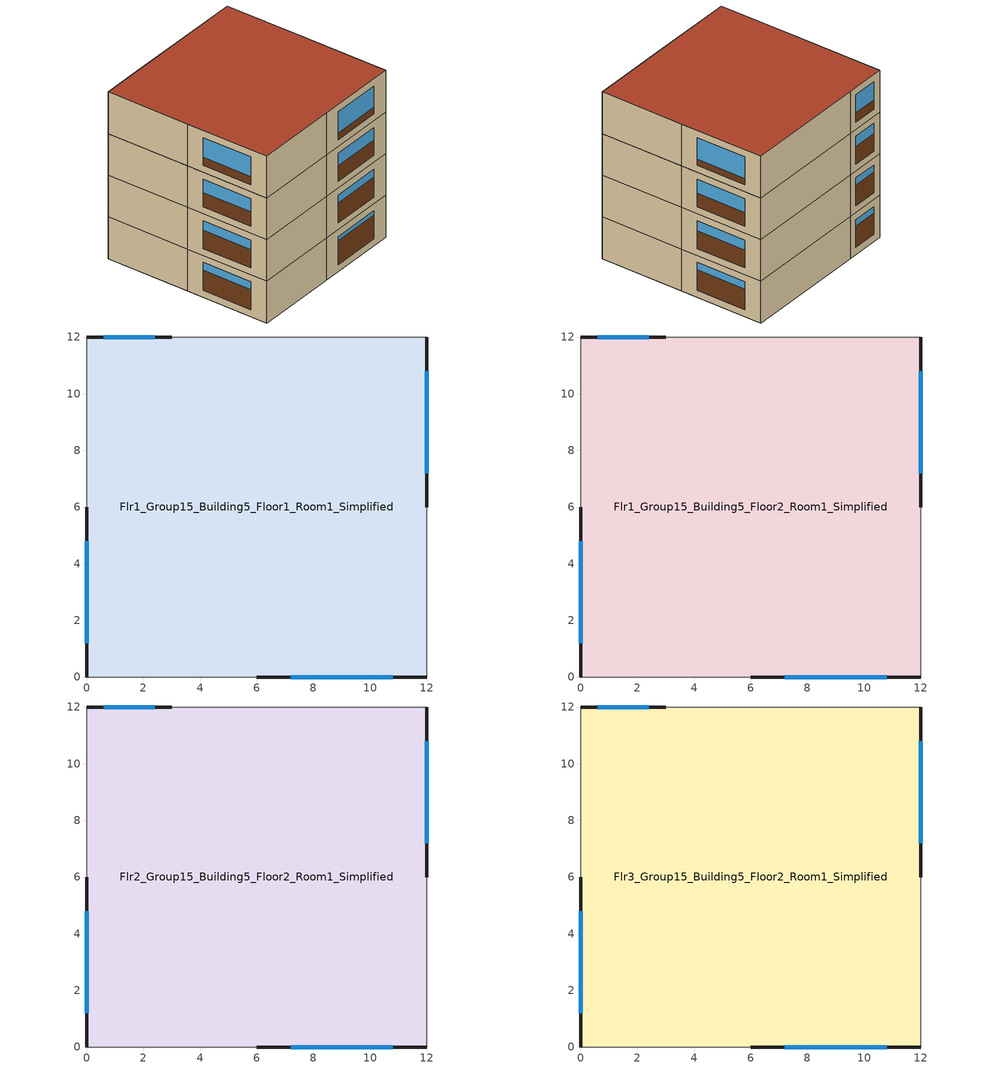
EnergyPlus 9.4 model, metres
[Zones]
Flr1_Group15_Building5_Floor1_Room1_Simplified
 floor ground (Envelope): 0,0 0,12 12,12 12,0 z0
 wall outside (Envelope): 6,0 12,0 / 12,6 12,12 / 3,12 0,12 / 0,6 0,0 z0:3
 wall adiabatic (Envelope): 0,0 6,0 / 12,0 12,6 / 12,12 3,12 / 0,12 0,6 z0:3
 window (Window): 7.2,0 10.8,0 z2.21:2.5; 12,7.2 12,10.8 z1.98:2.5; 2.4,12 0.6,12 z2.01:2.5; 0,4.8 0,1.2 z1.94:2.5
 door (Door): 7.2,0 10.8,0 z0.5:2.21; 12,7.2 12,10.8 z0.5:1.98; 2.4,12 0.6,12 z0.5:2.01; 0,4.8 0,1.2 z0.5:1.94
Flr1_Group15_Building5_Floor2_Room1_Simplified
 floor to Flr1_Group15_Building5_Floor1_Room1_Simplified (Envelope): 0,0 0,12 12,12 12,0 z3
 wall outside (Envelope): 6,0 12,0 / 12,6 12,12 / 3,12 0,12 / 0,6 0,0 z3:6
 wall adiabatic (Envelope): 0,0 6,0 / 12,0 12,6 / 12,12 3,12 / 0,12 0,6 z3:6
 window (Window): 7.2,0 10.8,0 z4.92:5.5; 12,7.2 12,10.8 z4.79:5.5; 2.4,12 0.6,12 z4.97:5.5; 0,4.8 0,1.2 z4.82:5.5
 door (Door): 7.2,0 10.8,0 z3.5:4.92; 12,7.2 12,10.8 z3.5:4.79; 2.4,12 0.6,12 z3.5:4.97; 0,4.8 0,1.2 z3.5:4.82
Flr2_Group15_Building5_Floor2_Room1_Simplified
 floor to Flr1_Group15_Building5_Floor2_Room1_Simplified (Envelope): 0,0 0,12 12,12 12,0 z6
 wall outside (Envelope): 6,0 12,0 / 12,6 12,12 / 3,12 0,12 / 0,6 0,0 z6:9
 wall adiabatic (Envelope): 0,0 6,0 / 12,0 12,6 / 12,12 3,12 / 0,12 0,6 z6:9
 window (Window): 7.2,0 10.8,0 z7.61:8.5; 12,7.2 12,10.8 z7.48:8.5; 2.4,12 0.6,12 z7.75:8.5; 0,4.8 0,1.2 z7.53:8.5
 door (Door): 7.2,0 10.8,0 z6.5:7.61; 12,7.2 12,10.8 z6.5:7.48; 2.4,12 0.6,12 z6.5:7.75; 0,4.8 0,1.2 z6.5:7.53
Flr3_Group15_Building5_Floor2_Room1_Simplified
 floor to Flr2_Group15_Building5_Floor2_Room1_Simplified (Envelope): 0,0 0,12 12,12 12,0 z9
 wall outside (Envelope): 6,0 12,0 / 12,6 12,12 / 3,12 0,12 / 0,6 0,0 z9:12
 wall adiabatic (Envelope): 0,0 6,0 / 12,0 12,6 / 12,12 3,12 / 0,12 0,6 z9:12
 window (Window): 7.2,0 10.8,0 z9.96:11.5; 12,7.2 12,10.8 z9.94:11.5; 2.4,12 0.6,12 z10.18:11.5; 0,4.8 0,1.2 z10.07:11.5
 door (Door): 7.2,0 10.8,0 z9.5:9.96; 12,7.2 12,10.8 z9.5:9.94; 2.4,12 0.6,12 z9.5:10.18; 0,4.8 0,1.2 z9.5:10.07
 roof outside (Envelope): 0,0 12,0 12,12 0,12 z12
[BUILDING]
Group15_Building5_Simplified: North Axis=0; Terrain=City; Loads Convergence Tolerance Value=0.001; Temperature Convergence Tolerance Value=0.01; Solar Distribution=FullExterior; Maximum Number of Warmup Days=100; Minimum Number of Warmup Days=6
[MATERIAL] Roughness=MediumRough; Thermal Absorptance=0.9; Solar Absorptance=0.6; Visible Absorptance=0.6
Name | Thickness | Conductivity | Density | Specific Heat
Insulation | 0.1 | 0.04 | 40 | 1470
Concrete | 0.2 | 0.37 | 1190 | 840
[MATERIAL:NOMASS]
ObstructionSurface: Roughness=MediumRough; Thermal Resistance=0.414334; Thermal Absorptance=0.9; Solar Absorptance=0.6; Visible Absorptance=0.6
[WindowMaterial:Glazing] Optical Data Type=SpectralAverage; Thickness=0.003; Infrared Transmittance at Normal Incidence=0; Back Side Infrared Hemispherical Emissivity=0.84; Conductivity=0.9; Dirt Correction Factor for Solar and Visible Transmittance=1; Solar Diffusing=No
Name | Solar Transmittance at Normal Incidence | Front Side Solar Reflectance at Normal Incidence | Back Side Solar Reflectance at Normal Incidence | Visible Transmittance at Normal Incidence | Front Side Visible Reflectance at Normal Incidence | Back Side Visible Reflectance at Normal Incidence | Front Side Infrared Hemispherical Emissivity
Clear 3mm | 0.837 | 0.075 | 0.075 | 0.898 | 0.081 | 0.081 | 0.84
Clear 3mm loe | 0.63 | 0.22 | 0.22 | 0.85 | 0.079 | 0.079 | 0.1
[WindowMaterial:Gas]
Air 6mm: Gas Type=Air; Thickness=0.0063
[CONSTRUCTION]
Envelope: Insulation, Concrete
Window: Clear 3mm, Air 6mm, Clear 3mm, Air 6mm, Clear 3mm loe
Door: ObstructionSurface
[Zone] Type=1; Multiplier=1; Part of Total Floor Area=Yes
Flr1_Group15_Building5_Floor1_Room1_Simplified; Flr1_Group15_Building5_Floor2_Room1_Simplified; Flr2_Group15_Building5_Floor2_Room1_Simplified; Flr3_Group15_Building5_Floor2_Room1_Simplified
[OTHEREQUIPMENT] Fuel Type=None; Schedule=Always 1; Design Level Calculation Method=Watts/Area; Power per Zone Floor Area=4; Fraction Latent=0; Fraction Radiant=0.5; Fraction Lost=0; Carbon Dioxide Generation Rate=0; EndUse Subcategory=General
Name | Zone or ZoneList
Gains_Flr1_Group15_Building5_Floor1_Room1_Simplified | Flr1_Group15_Building5_Floor1_Room1_Simplified
Gains_Flr1_Group15_Building5_Floor2_Room1_Simplified | Flr1_Group15_Building5_Floor2_Room1_Simplified
Gains_Flr2_Group15_Building5_Floor2_Room1_Simplified | Flr2_Group15_Building5_Floor2_Room1_Simplified
Gains_Flr3_Group15_Building5_Floor2_Room1_Simplified | Flr3_Group15_Building5_Floor2_Room1_Simplified
[ZONEINFILTRATION:DESIGNFLOWRATE] Schedule=Always 1; Design Flow Rate Calculation Method=AirChanges/Hour; Air Changes per Hour=0.3; Constant Term Coefficient=1; Temperature Term Coefficient=0; Velocity Term Coefficient=0; Velocity Squared Term Coefficient=0
Name | Zone or ZoneList
Infiltration_Flr1_Group15_Building5_Floor1_Room1_Simplified | Flr1_Group15_Building5_Floor1_Room1_Simplified
Infiltration_Flr1_Group15_Building5_Floor2_Room1_Simplified | Flr1_Group15_Building5_Floor2_Room1_Simplified
Infiltration_Flr2_Group15_Building5_Floor2_Room1_Simplified | Flr2_Group15_Building5_Floor2_Room1_Simplified
Infiltration_Flr3_Group15_Building5_Floor2_Room1_Simplified | Flr3_Group15_Building5_Floor2_Room1_Simplified
[ZONECONTROL:THERMOSTAT] Control Type Schedule=Always 4; Control 1=Thermostat Dual SP Control; Temperature Difference Between Cutout And Setpoint=0
Name | Zone or ZoneList
TS Flr1_Group15_Building5_Floor1_Room1_Simplified | Flr1_Group15_Building5_Floor1_Room1_Simplified
TS Flr1_Group15_Building5_Floor2_Room1_Simplified | Flr1_Group15_Building5_Floor2_Room1_Simplified
TS Flr2_Group15_Building5_Floor2_Room1_Simplified | Flr2_Group15_Building5_Floor2_Room1_Simplified
TS Flr3_Group15_Building5_Floor2_Room1_Simplified | Flr3_Group15_Building5_Floor2_Room1_Simplified
[THERMOSTATSETPOINT:DUALSETPOINT]
Thermostat Dual SP Control: Heating Setpoint Temperature Schedule=Always 20; Cooling Setpoint Temperature Schedule=Always 26
[ZONEHVAC:IDEALLOADSAIRSYSTEM] Maximum Heating Supply Air Temperature=50; Minimum Cooling Supply Air Temperature=13; Maximum Heating Supply Air Humidity Ratio=0.0156; Minimum Cooling Supply Air Humidity Ratio=0.0077; Heating Limit=NoLimit; Cooling Limit=NoLimit; Dehumidification Control Type=ConstantSensibleHeatRatio; Cooling Sensible Heat Ratio=0.7; Humidification Control Type=None; Demand Controlled Ventilation Type=None; Outdoor Air Economizer Type=NoEconomizer; Heat Recovery Type=None; Sensible Heat Recovery Effectiveness=0.7; Latent Heat Recovery Effectiveness=0.65
Purchased Air Flr1_Group15_Building5_Floor1_Room1_Simplified; Purchased Air Flr1_Group15_Building5_Floor2_Room1_Simplified; Purchased Air Flr2_Group15_Building5_Floor2_Room1_Simplified; Purchased Air Flr3_Group15_Building5_Floor2_Room1_Simplified
[Zone equipment]
Flr1_Group15_Building5_Floor1_Room1_Simplified: Purchased Air Flr1_Group15_Building5_Floor1_Room1_Simplified
Flr1_Group15_Building5_Floor2_Room1_Simplified: Purchased Air Flr1_Group15_Building5_Floor2_Room1_Simplified
Flr2_Group15_Building5_Floor2_Room1_Simplified: Purchased Air Flr2_Group15_Building5_Floor2_Room1_Simplified
Flr3_Group15_Building5_Floor2_Room1_Simplified: Purchased Air Flr3_Group15_Building5_Floor2_Room1_Simplified
[SCHEDULE:COMPACT]
Always 20: Through 12/31, For: AllDays, Until: 24:00, 20
Always 26: Through 12/31, For: AllDays, Until: 24:00, 26
Always 1: Through 12/31, For: AllDays, Until: 24:00, 1
Always 4: Through 12/31, For: AllDays, Until: 24:00, 4
